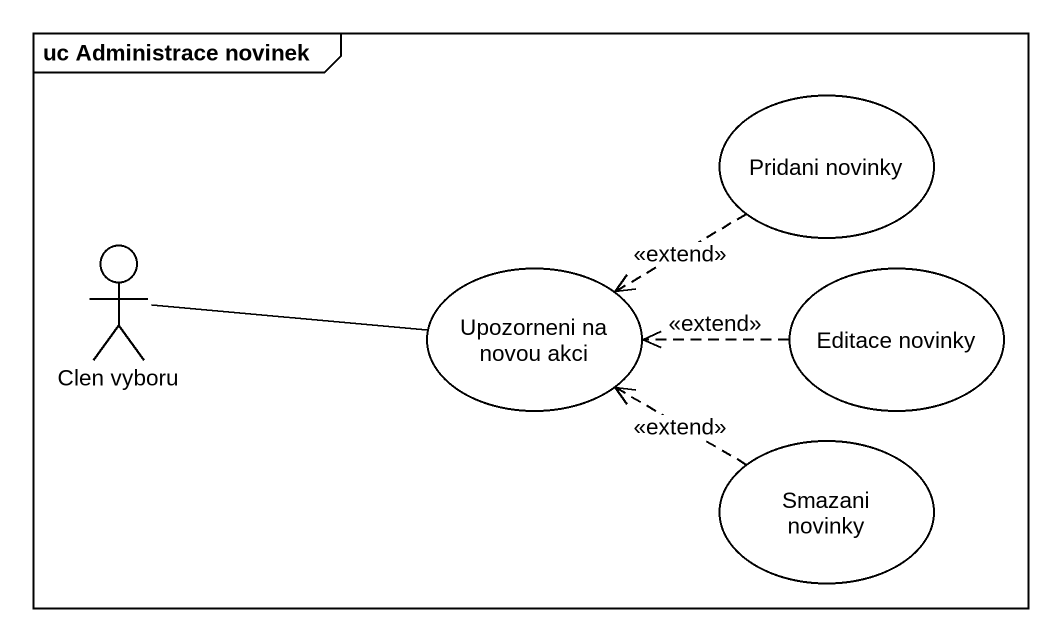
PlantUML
@startuml
mainframe uc Administrace novinek
usecase "Pridani novinky" as Pridani_novinky
actor "Clen vyboru" as Clen_vyboru
usecase "Upozorneni na novou akci" as Upozorneni_na_novou_akci
usecase "Editace novinky" as Editace_novinky
usecase "Smazani novinky" as Smazani_novinky
Pridani_novinky .left.> Upozorneni_na_novou_akci : <<extend>>
Clen_vyboru -right- Upozorneni_na_novou_akci
Editace_novinky .left.> Upozorneni_na_novou_akci : <<extend>>
Smazani_novinky .left.> Upozorneni_na_novou_akci : <<extend>>
@enduml
